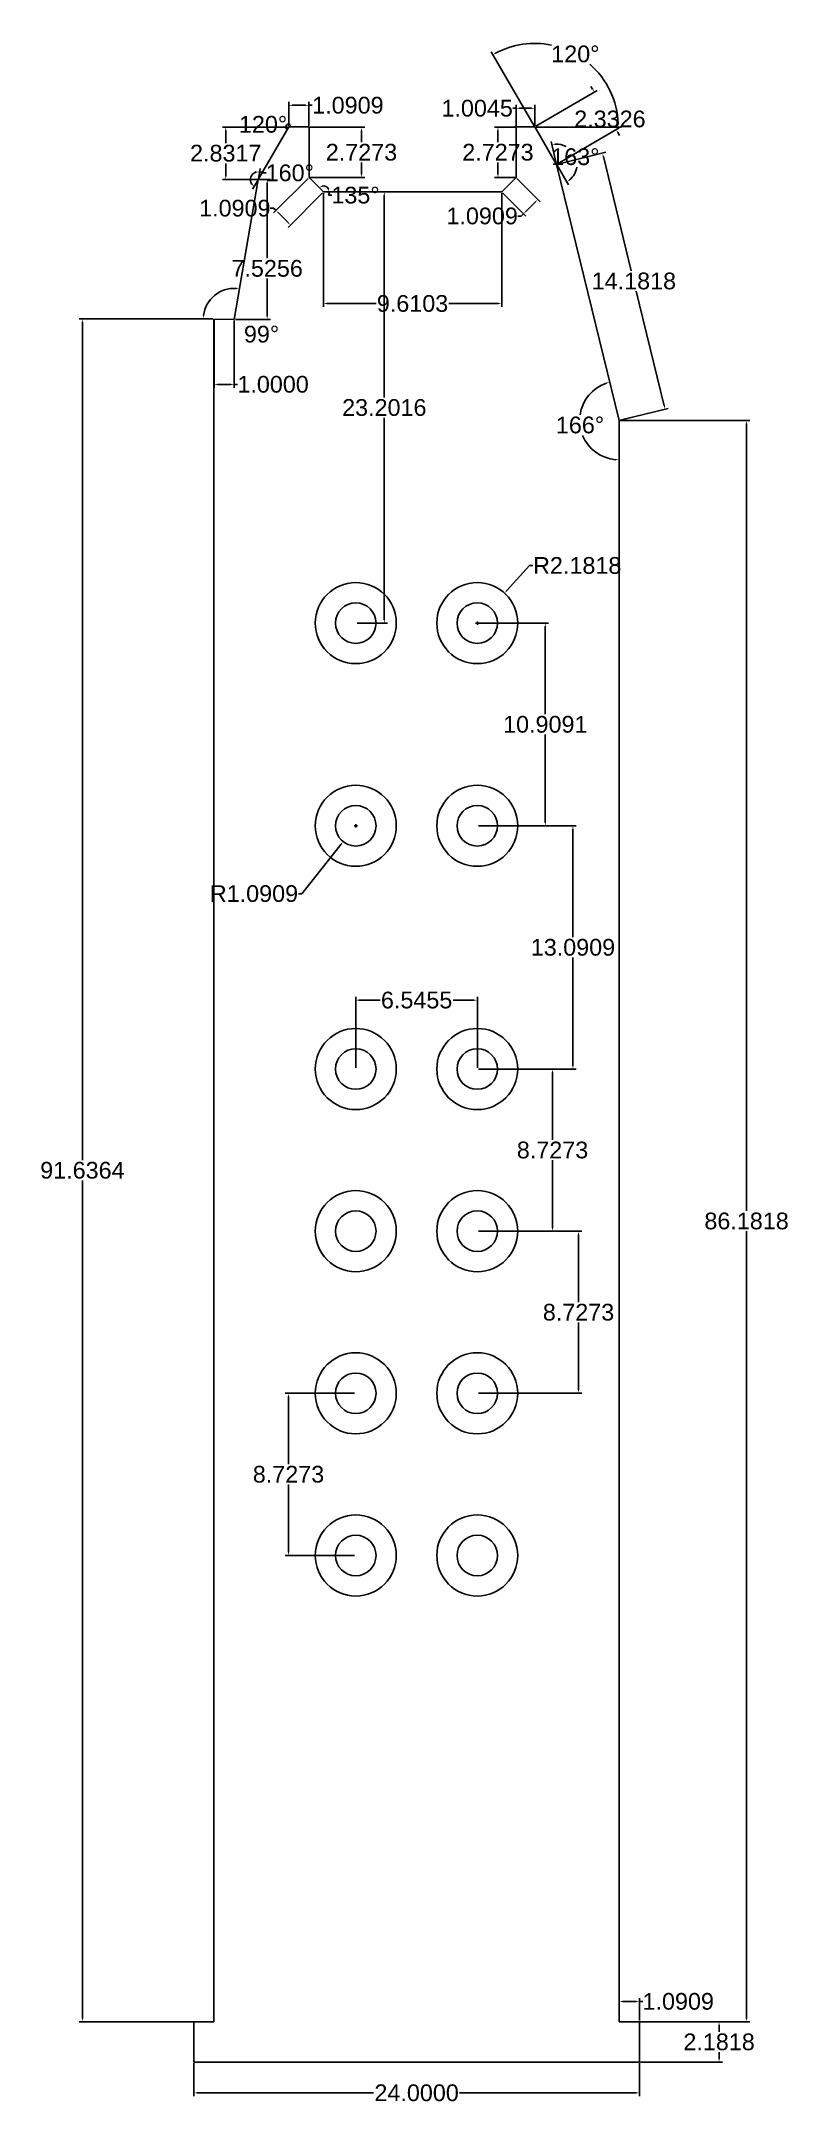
# Model space of a CAD drawing. Header units: inches. Extents: x 36 to 77, y 16 to 127.
import ezdxf

# ---------------------------------------------------------------- set-up
doc = ezdxf.new("R2010")
doc.units = ezdxf.units.IN
doc.header["$MEASUREMENT"] = 0
doc.layers.add('Magazine Tube', color=211, linetype='Continuous')
doc.layers.add('Measurements', color=9, linetype='Continuous')
doc.styles.get("Standard").update_dxf_attribs({"font": 'arial.ttf'})
doc.dimstyles.get("Standard").update_dxf_attribs({"dimtxt": 0.9, "dimasz": 0.18, "dimexe": 0.18, "dimexo": 0.0625, "dimgap": 0.09, "dimtad": 0, "dimtih": 1, "dimtoh": 1, "dimdec": 4, "dimzin": 0, "dimdsep": 46, "dimtxsty": 'Standard', "dimcen": 0.09, "dimadec": 0, "dimazin": 0, "dimtfac": 1, "dimtdec": 4, "dimtofl": 0, "dimtmove": 0, "dimatfit": 3, "dimfxl": 1, "dimtolj": 1, "dimtzin": 0, "dimarcsym": 0})

# ---------------------------------------------------------------- blocks, each defined once
blk = doc.blocks.new('*D1')
at = {"layer": 'Defpoints', "color": 0, "transparency": 16777216}
for p in [(48.12, 119.86), (46.83, 112.34), (48.6, 112.34)]:
    blk.add_point(p, dxfattribs=at)
at = {"layer": 'Measurements', "color": 0, "lineweight": -2, "transparency": 16777216}
for p, q in [((48.19, 119.86), (48.78, 119.86)), ((48.6, 119.68), (48.6, 115.63)), ((48.6, 112.52), (48.6, 114.53)), ((46.89, 112.34), (48.78, 112.34))]:
    blk.add_line(p, q, dxfattribs=at)
at = {"layer": 'Measurements', "color": 0, "transparency": 16777216}
for points in [[(48.57, 119.68), (48.63, 119.68), (48.6, 119.86)], [(48.57, 112.52), (48.63, 112.52), (48.6, 112.34)]]:
    blk.add_solid(points, dxfattribs=at)
at = {"layer": 'Measurements', "color": 0, "transparency": 16777216, "insert": (48.6, 115.08), "char_height": 0.9, "attachment_point": 5}
blk.add_mtext('\\A1;7.5256', dxfattribs=at)
blk = doc.blocks.new('*D2')
at = {"layer": 'Defpoints', "color": 0, "transparency": 16777216}
for p in [(45.74, 112.36), (46.83, 112.34), (46.83, 108.84)]:
    blk.add_point(p, dxfattribs=at)
at = {"layer": 'Measurements', "color": 0, "lineweight": -2, "transparency": 16777216}
for p, q in [((45.74, 112.3), (45.74, 108.66)), ((46.83, 112.27), (46.83, 108.66)), ((45.92, 108.84), (46.65, 108.84)), ((46.83, 108.84), (47.01, 108.84))]:
    blk.add_line(p, q, dxfattribs=at)
at = {"layer": 'Measurements', "color": 0, "transparency": 16777216}
for points in [[(45.92, 108.87), (45.92, 108.81), (45.74, 108.84)], [(46.65, 108.87), (46.65, 108.81), (46.83, 108.84)]]:
    blk.add_solid(points, dxfattribs=at)
at = {"layer": 'Measurements', "color": 0, "transparency": 16777216, "insert": (48.92, 108.84), "char_height": 0.9, "attachment_point": 5}
blk.add_mtext('\\A1;1.0000', dxfattribs=at)
blk = doc.blocks.new('*D3')
at = {"layer": 'Defpoints', "color": 0, "transparency": 16777216}
for p in [(45.74, 112.36), (38.65, 20.72), (45.74, 20.72)]:
    blk.add_point(p, dxfattribs=at)
at = {"layer": 'Measurements', "color": 0, "lineweight": -2, "transparency": 16777216}
for p, q in [((45.67, 112.36), (38.47, 112.36)), ((38.65, 112.18), (38.65, 67.09)), ((38.65, 20.9), (38.65, 65.99)), ((45.67, 20.72), (38.47, 20.72))]:
    blk.add_line(p, q, dxfattribs=at)
at = {"layer": 'Measurements', "color": 0, "transparency": 16777216}
for points in [[(38.62, 112.18), (38.68, 112.18), (38.65, 112.36)], [(38.62, 20.9), (38.68, 20.9), (38.65, 20.72)]]:
    blk.add_solid(points, dxfattribs=at)
at = {"layer": 'Measurements', "color": 0, "transparency": 16777216, "insert": (38.65, 66.54), "char_height": 0.9, "attachment_point": 5}
blk.add_mtext('\\A1;91.6364', dxfattribs=at)
blk = doc.blocks.new('*D4')
at = {"layer": 'Defpoints', "color": 0, "transparency": 16777216}
for p in [(49.76, 122.69), (46.37, 119.86), (48.12, 119.86)]:
    blk.add_point(p, dxfattribs=at)
at = {"layer": 'Measurements', "color": 0, "lineweight": -2, "transparency": 16777216}
for p, q in [((49.7, 122.69), (46.19, 122.69)), ((46.37, 122.51), (46.37, 121.83)), ((46.37, 120.04), (46.37, 120.73)), ((48.06, 119.86), (46.19, 119.86))]:
    blk.add_line(p, q, dxfattribs=at)
at = {"layer": 'Measurements', "color": 0, "transparency": 16777216}
for points in [[(46.34, 122.51), (46.4, 122.51), (46.37, 122.69)], [(46.34, 120.04), (46.4, 120.04), (46.37, 119.86)]]:
    blk.add_solid(points, dxfattribs=at)
at = {"layer": 'Measurements', "color": 0, "transparency": 16777216, "insert": (46.37, 121.28), "char_height": 0.9, "attachment_point": 5}
blk.add_mtext('\\A1;2.8317', dxfattribs=at)
blk = doc.blocks.new('*D5')
at = {"layer": 'Defpoints', "color": 0, "transparency": 16777216}
for p in [(50.85, 123.86), (49.76, 122.69), (50.85, 122.69)]:
    blk.add_point(p, dxfattribs=at)
at = {"layer": 'Measurements', "color": 0, "lineweight": -2, "transparency": 16777216}
for p, q in [((49.76, 122.76), (49.76, 124.04)), ((49.94, 123.86), (50.67, 123.86)), ((50.85, 122.76), (50.85, 124.04)), ((50.85, 123.86), (51.03, 123.86))]:
    blk.add_line(p, q, dxfattribs=at)
at = {"layer": 'Measurements', "color": 0, "transparency": 16777216}
for points in [[(49.94, 123.89), (49.94, 123.83), (49.76, 123.86)], [(50.67, 123.89), (50.67, 123.83), (50.85, 123.86)]]:
    blk.add_solid(points, dxfattribs=at)
at = {"layer": 'Measurements', "color": 0, "transparency": 16777216, "insert": (52.95, 123.86), "char_height": 0.9, "attachment_point": 5}
blk.add_mtext('\\A1;1.0909', dxfattribs=at)
blk = doc.blocks.new('*D6')
at = {"layer": 'Defpoints', "color": 0, "transparency": 16777216}
for p in [(50.85, 122.69), (50.85, 119.97), (53.68, 119.97)]:
    blk.add_point(p, dxfattribs=at)
at = {"layer": 'Measurements', "color": 0, "lineweight": -2, "transparency": 16777216}
for p, q in [((50.92, 122.69), (53.86, 122.69)), ((53.68, 122.51), (53.68, 121.88)), ((50.92, 119.97), (53.86, 119.97)), ((53.68, 120.15), (53.68, 120.78))]:
    blk.add_line(p, q, dxfattribs=at)
at = {"layer": 'Measurements', "color": 0, "transparency": 16777216}
for points in [[(53.65, 122.51), (53.71, 122.51), (53.68, 122.69)], [(53.65, 120.15), (53.71, 120.15), (53.68, 119.97)]]:
    blk.add_solid(points, dxfattribs=at)
at = {"layer": 'Measurements', "color": 0, "transparency": 16777216, "insert": (53.68, 121.33), "char_height": 0.9, "attachment_point": 5}
blk.add_mtext('\\A1;2.7273', dxfattribs=at)
blk = doc.blocks.new('*D7')
at = {"layer": 'Defpoints', "color": 0, "transparency": 16777216}
for p in [(51.63, 119.2), (61.24, 119.2), (61.24, 113.19)]:
    blk.add_point(p, dxfattribs=at)
at = {"layer": 'Measurements', "color": 0, "lineweight": -2, "transparency": 16777216}
for p, q in [((51.63, 119.13), (51.63, 113.01)), ((61.24, 119.13), (61.24, 113.01)), ((51.81, 113.19), (54.47, 113.19)), ((61.06, 113.19), (58.39, 113.19))]:
    blk.add_line(p, q, dxfattribs=at)
at = {"layer": 'Measurements', "color": 0, "transparency": 16777216}
for points in [[(51.81, 113.22), (51.81, 113.16), (51.63, 113.19)], [(61.06, 113.22), (61.06, 113.16), (61.24, 113.19)]]:
    blk.add_solid(points, dxfattribs=at)
at = {"layer": 'Measurements', "color": 0, "transparency": 16777216, "insert": (56.43, 113.19), "char_height": 0.9, "attachment_point": 5}
blk.add_mtext('\\A1;9.6103', dxfattribs=at)
blk = doc.blocks.new('*D8')
at = {"layer": 'Defpoints', "color": 0, "transparency": 16777216}
for p in [(62.01, 122.69), (61.03, 119.97), (62.01, 119.97)]:
    blk.add_point(p, dxfattribs=at)
at = {"layer": 'Measurements', "color": 0, "lineweight": -2, "transparency": 16777216}
for p, q in [((61.95, 122.69), (60.85, 122.69)), ((61.03, 122.51), (61.03, 121.88)), ((61.95, 119.97), (60.85, 119.97)), ((61.03, 120.15), (61.03, 120.78))]:
    blk.add_line(p, q, dxfattribs=at)
at = {"layer": 'Measurements', "color": 0, "transparency": 16777216}
for points in [[(61, 122.51), (61.06, 122.51), (61.03, 122.69)], [(61, 120.15), (61.06, 120.15), (61.03, 119.97)]]:
    blk.add_solid(points, dxfattribs=at)
at = {"layer": 'Measurements', "color": 0, "transparency": 16777216, "insert": (61.03, 121.33), "char_height": 0.9, "attachment_point": 5}
blk.add_mtext('\\A1;2.7273', dxfattribs=at)
blk = doc.blocks.new('*D9')
at = {"layer": 'Defpoints', "color": 0, "transparency": 16777216}
for p in [(62.01, 123.7), (62.01, 122.69), (63.01, 122.69)]:
    blk.add_point(p, dxfattribs=at)
at = {"layer": 'Measurements', "color": 0, "lineweight": -2, "transparency": 16777216}
for p, q in [((62.01, 123.7), (61.83, 123.7)), ((62.01, 122.76), (62.01, 123.88)), ((62.83, 123.7), (62.19, 123.7)), ((63.01, 122.76), (63.01, 123.88))]:
    blk.add_line(p, q, dxfattribs=at)
at = {"layer": 'Measurements', "color": 0, "transparency": 16777216}
for points in [[(62.19, 123.73), (62.19, 123.67), (62.01, 123.7)], [(62.83, 123.73), (62.83, 123.67), (63.01, 123.7)]]:
    blk.add_solid(points, dxfattribs=at)
at = {"layer": 'Measurements', "color": 0, "transparency": 16777216, "insert": (59.91, 123.7), "char_height": 0.9, "attachment_point": 5}
blk.add_mtext('\\A1;1.0045', dxfattribs=at)
blk = doc.blocks.new('*D10')
at = {"layer": 'Defpoints', "color": 0, "transparency": 16777216}
for p in [(63.01, 122.69), (67.4, 122.55), (64.19, 120.68)]:
    blk.add_point(p, dxfattribs=at)
at = {"layer": 'Measurements', "color": 0, "lineweight": -2, "transparency": 16777216}
for p, q in [((63.07, 122.73), (66.38, 124.66)), ((66.13, 124.72), (66.04, 124.88)), ((64.24, 120.71), (67.55, 122.64)), ((67.49, 122.4), (67.58, 122.24))]:
    blk.add_line(p, q, dxfattribs=at)
at = {"layer": 'Measurements', "color": 0, "transparency": 16777216}
for points in [[(66.16, 124.74), (66.11, 124.71), (66.22, 124.57)], [(67.51, 122.41), (67.46, 122.38), (67.4, 122.55)]]:
    blk.add_solid(points, dxfattribs=at)
at = {"layer": 'Measurements', "color": 0, "transparency": 16777216, "insert": (67.06, 123.12), "char_height": 0.9, "attachment_point": 5}
blk.add_mtext('\\A1;2.3326', dxfattribs=at)
blk = doc.blocks.new('*D11')
at = {"layer": 'Defpoints', "color": 0, "transparency": 16777216}
for p in [(62.01, 119.97), (61.24, 119.2), (62.41, 118.02)]:
    blk.add_point(p, dxfattribs=at)
at = {"layer": 'Measurements', "color": 0, "lineweight": -2, "transparency": 16777216}
for p, q in [((62.05, 119.92), (63.31, 118.67)), ((61.28, 119.15), (62.54, 117.9)), ((62.28, 117.9), (62.1, 117.9)), ((62.41, 118.02), (62.28, 117.9)), ((63.05, 118.67), (62.54, 118.15))]:
    blk.add_line(p, q, dxfattribs=at)
at = {"layer": 'Measurements', "color": 0, "transparency": 16777216}
for points in [[(63.03, 118.69), (63.07, 118.65), (63.18, 118.79)], [(62.51, 118.17), (62.56, 118.13), (62.41, 118.02)]]:
    blk.add_solid(points, dxfattribs=at)
at = {"layer": 'Measurements', "color": 0, "transparency": 16777216, "insert": (60.18, 117.9), "char_height": 0.9, "attachment_point": 5}
blk.add_mtext('\\A1;1.0909', dxfattribs=at)
blk = doc.blocks.new('*D12')
at = {"layer": 'Defpoints', "color": 0, "transparency": 16777216}
for p in [(50.85, 119.97), (51.63, 119.2), (49.08, 118.19)]:
    blk.add_point(p, dxfattribs=at)
at = {"layer": 'Measurements', "color": 0, "lineweight": -2, "transparency": 16777216}
for p, q in [((50.81, 119.92), (48.95, 118.07)), ((51.58, 119.15), (49.73, 117.29)), ((48.95, 118.32), (48.77, 118.32)), ((49.08, 118.19), (48.95, 118.32)), ((49.73, 117.55), (49.21, 118.07))]:
    blk.add_line(p, q, dxfattribs=at)
at = {"layer": 'Measurements', "color": 0, "transparency": 16777216}
for points in [[(49.23, 118.09), (49.19, 118.04), (49.08, 118.19)], [(49.75, 117.57), (49.7, 117.53), (49.85, 117.42)]]:
    blk.add_solid(points, dxfattribs=at)
at = {"layer": 'Measurements', "color": 0, "transparency": 16777216, "insert": (46.86, 118.32), "char_height": 0.9, "attachment_point": 5}
blk.add_mtext('\\A1;1.0909', dxfattribs=at)
blk = doc.blocks.new('*D13')
at = {"layer": 'Defpoints', "color": 0, "transparency": 16777216}
for p in [(64.19, 120.68), (67.55, 106.9), (70.03, 107.51)]:
    blk.add_point(p, dxfattribs=at)
at = {"layer": 'Measurements', "color": 0, "lineweight": -2, "transparency": 16777216}
for p, q in [((64.25, 120.69), (66.84, 121.33)), ((66.71, 121.11), (68.21, 114.95)), ((69.99, 107.68), (68.48, 113.85)), ((67.62, 106.92), (70.2, 107.55))]:
    blk.add_line(p, q, dxfattribs=at)
at = {"layer": 'Measurements', "color": 0, "transparency": 16777216}
for points in [[(66.73, 121.12), (66.68, 121.1), (66.66, 121.28)], [(70.02, 107.69), (69.96, 107.68), (70.03, 107.51)]]:
    blk.add_solid(points, dxfattribs=at)
at = {"layer": 'Measurements', "color": 0, "transparency": 16777216, "insert": (68.35, 114.4), "char_height": 0.9, "attachment_point": 5}
blk.add_mtext('\\A1;14.1818', dxfattribs=at)
blk = doc.blocks.new('*D14')
at = {"layer": 'Defpoints', "color": 0, "transparency": 16777216}
for p in [(67.55, 106.9), (74.42, 106.9), (67.55, 20.72)]:
    blk.add_point(p, dxfattribs=at)
at = {"layer": 'Measurements', "color": 0, "lineweight": -2, "transparency": 16777216}
for p, q in [((67.62, 106.9), (74.6, 106.9)), ((74.42, 106.72), (74.42, 64.36)), ((74.42, 20.9), (74.42, 63.26)), ((67.62, 20.72), (74.6, 20.72))]:
    blk.add_line(p, q, dxfattribs=at)
at = {"layer": 'Measurements', "color": 0, "transparency": 16777216}
for points in [[(74.39, 106.72), (74.45, 106.72), (74.42, 106.9)], [(74.39, 20.9), (74.45, 20.9), (74.42, 20.72)]]:
    blk.add_solid(points, dxfattribs=at)
at = {"layer": 'Measurements', "color": 0, "transparency": 16777216, "insert": (74.42, 63.81), "char_height": 0.9, "attachment_point": 5}
blk.add_mtext('\\A1;86.1818', dxfattribs=at)
blk = doc.blocks.new('*D15')
at = {"layer": 'Defpoints', "color": 0, "transparency": 16777216}
for p in [(68.65, 21.81), (67.55, 20.72), (68.65, 20.72)]:
    blk.add_point(p, dxfattribs=at)
at = {"layer": 'Measurements', "color": 0, "lineweight": -2, "transparency": 16777216}
for p, q in [((67.55, 20.78), (67.55, 21.99)), ((67.73, 21.81), (68.47, 21.81)), ((68.65, 20.78), (68.65, 21.99)), ((68.65, 21.81), (68.83, 21.81))]:
    blk.add_line(p, q, dxfattribs=at)
at = {"layer": 'Measurements', "color": 0, "transparency": 16777216}
for points in [[(67.73, 21.84), (67.73, 21.78), (67.55, 21.81)], [(68.47, 21.84), (68.47, 21.78), (68.65, 21.81)]]:
    blk.add_solid(points, dxfattribs=at)
at = {"layer": 'Measurements', "color": 0, "transparency": 16777216, "insert": (70.74, 21.81), "char_height": 0.9, "attachment_point": 5}
blk.add_mtext('\\A1;1.0909', dxfattribs=at)
blk = doc.blocks.new('*D16')
at = {"layer": 'Defpoints', "color": 0, "transparency": 16777216}
for p in [(68.65, 20.72), (68.65, 18.54), (72.94, 18.54)]:
    blk.add_point(p, dxfattribs=at)
at = {"layer": 'Measurements', "color": 0, "lineweight": -2, "transparency": 16777216}
for p, q in [((68.71, 20.72), (73.12, 20.72)), ((72.94, 20.54), (72.94, 20.18)), ((72.94, 18.72), (72.94, 19.08)), ((68.71, 18.54), (73.12, 18.54))]:
    blk.add_line(p, q, dxfattribs=at)
at = {"layer": 'Measurements', "color": 0, "transparency": 16777216}
for points in [[(72.91, 20.54), (72.97, 20.54), (72.94, 20.72)], [(72.91, 18.72), (72.97, 18.72), (72.94, 18.54)]]:
    blk.add_solid(points, dxfattribs=at)
at = {"layer": 'Measurements', "color": 0, "transparency": 16777216, "insert": (72.94, 19.63), "char_height": 0.9, "attachment_point": 5}
blk.add_mtext('\\A1;2.1818', dxfattribs=at)
blk = doc.blocks.new('*D17')
at = {"layer": 'Defpoints', "color": 0, "transparency": 16777216}
for p in [(44.65, 18.54), (68.65, 18.54), (68.65, 16.89)]:
    blk.add_point(p, dxfattribs=at)
at = {"layer": 'Measurements', "color": 0, "lineweight": -2, "transparency": 16777216}
for p, q in [((44.65, 18.48), (44.65, 16.71)), ((68.65, 18.48), (68.65, 16.71)), ((44.83, 16.89), (54.33, 16.89)), ((68.47, 16.89), (58.96, 16.89))]:
    blk.add_line(p, q, dxfattribs=at)
at = {"layer": 'Measurements', "color": 0, "transparency": 16777216}
for points in [[(44.83, 16.92), (44.83, 16.86), (44.65, 16.89)], [(68.47, 16.92), (68.47, 16.86), (68.65, 16.89)]]:
    blk.add_solid(points, dxfattribs=at)
at = {"layer": 'Measurements', "color": 0, "transparency": 16777216, "insert": (56.65, 16.89), "char_height": 0.9, "attachment_point": 5}
blk.add_mtext('\\A1;24.0000', dxfattribs=at)
blk = doc.blocks.new('*D18')
at = {"layer": 'Defpoints', "color": 0, "transparency": 16777216}
for p in [(61.39, 97.61), (59.92, 95.99)]:
    blk.add_point(p, dxfattribs=at)
at = {"layer": 'Measurements', "color": 0, "lineweight": -2, "transparency": 16777216}
for p, q in [((62.73, 99.09), (61.51, 97.74)), ((62.91, 99.09), (62.73, 99.09)), ((59.83, 95.99), (60.01, 95.99)), ((59.92, 95.9), (59.92, 96.08))]:
    blk.add_line(p, q, dxfattribs=at)
at = {"layer": 'Measurements', "color": 0, "transparency": 16777216}
blk.add_solid([(61.48, 97.76), (61.53, 97.72), (61.39, 97.61)], dxfattribs=at)
at = {"layer": 'Measurements', "color": 0, "transparency": 16777216, "insert": (65.3, 99.09), "char_height": 0.9, "attachment_point": 5}
blk.add_mtext('\\A1;R2.1818', dxfattribs=at)
blk = doc.blocks.new('*D19')
at = {"layer": 'Defpoints', "color": 0, "transparency": 16777216}
for p in [(53.37, 85.08), (52.69, 84.23)]:
    blk.add_point(p, dxfattribs=at)
at = {"layer": 'Measurements', "color": 0, "lineweight": -2, "transparency": 16777216}
for p, q in [((53.28, 85.08), (53.46, 85.08)), ((53.37, 84.99), (53.37, 85.17)), ((50.46, 81.43), (52.58, 84.09)), ((50.28, 81.43), (50.46, 81.43))]:
    blk.add_line(p, q, dxfattribs=at)
at = {"layer": 'Measurements', "color": 0, "transparency": 16777216}
blk.add_solid([(52.56, 84.11), (52.6, 84.07), (52.69, 84.23)], dxfattribs=at)
at = {"layer": 'Measurements', "color": 0, "transparency": 16777216, "insert": (47.89, 81.43), "char_height": 0.9, "attachment_point": 5}
blk.add_mtext('\\A1;R1.0909', dxfattribs=at)
blk = doc.blocks.new('*D20')
at = {"layer": 'Defpoints', "color": 0, "transparency": 16777216}
for p in [(53.37, 119.2), (54.91, 119.2), (53.37, 95.99)]:
    blk.add_point(p, dxfattribs=at)
at = {"layer": 'Measurements', "color": 0, "lineweight": -2, "transparency": 16777216}
for p, q in [((53.44, 119.2), (55.09, 119.2)), ((54.91, 119.02), (54.91, 108.14)), ((54.91, 96.17), (54.91, 107.04)), ((53.44, 95.99), (55.09, 95.99))]:
    blk.add_line(p, q, dxfattribs=at)
at = {"layer": 'Measurements', "color": 0, "transparency": 16777216}
for points in [[(54.88, 119.02), (54.94, 119.02), (54.91, 119.2)], [(54.88, 96.17), (54.94, 96.17), (54.91, 95.99)]]:
    blk.add_solid(points, dxfattribs=at)
at = {"layer": 'Measurements', "color": 0, "transparency": 16777216, "insert": (54.91, 107.59), "char_height": 0.9, "attachment_point": 5}
blk.add_mtext('\\A1;23.2016', dxfattribs=at)
blk = doc.blocks.new('*D21')
at = {"layer": 'Defpoints', "color": 0, "transparency": 16777216}
for p in [(59.92, 75.7), (53.37, 71.99), (59.92, 71.99)]:
    blk.add_point(p, dxfattribs=at)
at = {"layer": 'Measurements', "color": 0, "lineweight": -2, "transparency": 16777216}
for p, q in [((53.37, 72.06), (53.37, 75.88)), ((53.55, 75.7), (54.68, 75.7)), ((59.74, 75.7), (58.61, 75.7)), ((59.92, 72.06), (59.92, 75.88))]:
    blk.add_line(p, q, dxfattribs=at)
at = {"layer": 'Measurements', "color": 0, "transparency": 16777216}
for points in [[(53.55, 75.73), (53.55, 75.67), (53.37, 75.7)], [(59.74, 75.73), (59.74, 75.67), (59.92, 75.7)]]:
    blk.add_solid(points, dxfattribs=at)
at = {"layer": 'Measurements', "color": 0, "transparency": 16777216, "insert": (56.65, 75.7), "char_height": 0.9, "attachment_point": 5}
blk.add_mtext('\\A1;6.5455', dxfattribs=at)
blk = doc.blocks.new('*D22')
at = {"layer": 'Defpoints', "color": 0, "transparency": 16777216}
for p in [(59.92, 95.99), (59.92, 85.08), (63.58, 85.08)]:
    blk.add_point(p, dxfattribs=at)
at = {"layer": 'Measurements', "color": 0, "lineweight": -2, "transparency": 16777216}
for p, q in [((59.98, 95.99), (63.76, 95.99)), ((63.58, 95.81), (63.58, 91.09)), ((63.58, 85.26), (63.58, 89.99)), ((59.98, 85.08), (63.76, 85.08))]:
    blk.add_line(p, q, dxfattribs=at)
at = {"layer": 'Measurements', "color": 0, "transparency": 16777216}
for points in [[(63.55, 95.81), (63.61, 95.81), (63.58, 95.99)], [(63.55, 85.26), (63.61, 85.26), (63.58, 85.08)]]:
    blk.add_solid(points, dxfattribs=at)
at = {"layer": 'Measurements', "color": 0, "transparency": 16777216, "insert": (63.58, 90.54), "char_height": 0.9, "attachment_point": 5}
blk.add_mtext('\\A1;10.9091', dxfattribs=at)
blk = doc.blocks.new('*D23')
at = {"layer": 'Defpoints', "color": 0, "transparency": 16777216}
for p in [(59.92, 85.08), (59.92, 71.99), (65.07, 71.99)]:
    blk.add_point(p, dxfattribs=at)
at = {"layer": 'Measurements', "color": 0, "lineweight": -2, "transparency": 16777216}
for p, q in [((59.98, 85.08), (65.25, 85.08)), ((65.07, 84.9), (65.07, 79.09)), ((65.07, 72.17), (65.07, 77.99)), ((59.98, 71.99), (65.25, 71.99))]:
    blk.add_line(p, q, dxfattribs=at)
at = {"layer": 'Measurements', "color": 0, "transparency": 16777216}
for points in [[(65.04, 84.9), (65.1, 84.9), (65.07, 85.08)], [(65.04, 72.17), (65.1, 72.17), (65.07, 71.99)]]:
    blk.add_solid(points, dxfattribs=at)
at = {"layer": 'Measurements', "color": 0, "transparency": 16777216, "insert": (65.07, 78.54), "char_height": 0.9, "attachment_point": 5}
blk.add_mtext('\\A1;13.0909', dxfattribs=at)
blk = doc.blocks.new('*D24')
at = {"layer": 'Defpoints', "color": 0, "transparency": 16777216}
for p in [(59.92, 71.99), (59.92, 63.27), (63.97, 63.27)]:
    blk.add_point(p, dxfattribs=at)
at = {"layer": 'Measurements', "color": 0, "lineweight": -2, "transparency": 16777216}
for p, q in [((59.98, 71.99), (64.15, 71.99)), ((63.97, 71.81), (63.97, 68.18)), ((63.97, 63.45), (63.97, 67.08)), ((59.98, 63.27), (64.15, 63.27))]:
    blk.add_line(p, q, dxfattribs=at)
at = {"layer": 'Measurements', "color": 0, "transparency": 16777216}
for points in [[(63.94, 71.81), (64, 71.81), (63.97, 71.99)], [(63.94, 63.45), (64, 63.45), (63.97, 63.27)]]:
    blk.add_solid(points, dxfattribs=at)
at = {"layer": 'Measurements', "color": 0, "transparency": 16777216, "insert": (63.97, 67.63), "char_height": 0.9, "attachment_point": 5}
blk.add_mtext('\\A1;8.7273', dxfattribs=at)
blk = doc.blocks.new('*D25')
at = {"layer": 'Defpoints', "color": 0, "transparency": 16777216}
for p in [(59.92, 63.27), (59.92, 54.54), (65.37, 54.54)]:
    blk.add_point(p, dxfattribs=at)
at = {"layer": 'Measurements', "color": 0, "lineweight": -2, "transparency": 16777216}
for p, q in [((59.98, 63.27), (65.55, 63.27)), ((65.37, 63.09), (65.37, 59.45)), ((65.37, 54.72), (65.37, 58.35)), ((59.98, 54.54), (65.55, 54.54))]:
    blk.add_line(p, q, dxfattribs=at)
at = {"layer": 'Measurements', "color": 0, "transparency": 16777216}
for points in [[(65.34, 63.09), (65.4, 63.09), (65.37, 63.27)], [(65.34, 54.72), (65.4, 54.72), (65.37, 54.54)]]:
    blk.add_solid(points, dxfattribs=at)
at = {"layer": 'Measurements', "color": 0, "transparency": 16777216, "insert": (65.37, 58.9), "char_height": 0.9, "attachment_point": 5}
blk.add_mtext('\\A1;8.7273', dxfattribs=at)
blk = doc.blocks.new('*D26')
at = {"layer": 'Defpoints', "color": 0, "transparency": 16777216}
for p in [(53.37, 54.54), (49.75, 45.81), (53.37, 45.81)]:
    blk.add_point(p, dxfattribs=at)
at = {"layer": 'Measurements', "color": 0, "lineweight": -2, "transparency": 16777216}
for p, q in [((53.31, 54.54), (49.57, 54.54)), ((49.75, 54.36), (49.75, 50.73)), ((49.75, 45.99), (49.75, 49.63)), ((53.31, 45.81), (49.57, 45.81))]:
    blk.add_line(p, q, dxfattribs=at)
at = {"layer": 'Measurements', "color": 0, "transparency": 16777216}
for points in [[(49.72, 54.36), (49.78, 54.36), (49.75, 54.54)], [(49.72, 45.99), (49.78, 45.99), (49.75, 45.81)]]:
    blk.add_solid(points, dxfattribs=at)
at = {"layer": 'Measurements', "color": 0, "transparency": 16777216, "insert": (49.75, 50.18), "char_height": 0.9, "attachment_point": 5}
blk.add_mtext('\\A1;8.7273', dxfattribs=at)
blk = doc.blocks.new('*D27')
at = {"layer": 'Defpoints', "color": 0, "transparency": 16777216}
for p in [(64.19, 120.68), (65.57, 107.66), (67.55, 106.9), (67.55, 106.9), (67.55, 20.72)]:
    blk.add_point(p, dxfattribs=at)
at = {"layer": 'Measurements', "color": 0, "lineweight": -2, "transparency": 16777216}
for start, end in [(108.5947, 171.9898), (202.2394, 265.1393)]:
    blk.add_arc((67.55, 106.9), 2.12, start, end, dxfattribs=at)
at = {"layer": 'Measurements', "color": 0, "transparency": 16777216}
for points in [[(66.87, 108.94), (66.89, 108.89), (67.05, 108.96)], [(67.38, 104.82), (67.37, 104.76), (67.55, 104.78)]]:
    blk.add_solid(points, dxfattribs=at)
at = {"layer": 'Measurements', "color": 0, "transparency": 16777216, "insert": (65.45, 106.65), "char_height": 0.9, "attachment_point": 5}
blk.add_mtext('\\A1;166°', dxfattribs=at)
blk = doc.blocks.new('*D28')
at = {"layer": 'Defpoints', "color": 0, "transparency": 16777216}
for p in [(48.12, 119.86), (45.44, 113.27), (45.74, 112.36), (46.83, 112.34), (46.83, 112.34)]:
    blk.add_point(p, dxfattribs=at)
at = {"layer": 'Measurements', "color": 0, "lineweight": -2, "transparency": 16777216}
blk.add_line((45.67, 112.36), (44.97, 112.37), dxfattribs=at)
blk.add_arc((46.83, 112.34), 1.67, 86.3937, 172.7462, dxfattribs=at)
at = {"layer": 'Measurements', "color": 0, "transparency": 16777216}
for points in [[(46.94, 114.04), (46.93, 113.98), (47.11, 113.99)], [(45.2, 112.55), (45.14, 112.55), (45.15, 112.37)]]:
    blk.add_solid(points, dxfattribs=at)
at = {"layer": 'Measurements', "color": 0, "transparency": 16777216, "insert": (48.3, 111.54), "char_height": 0.9, "attachment_point": 5}
blk.add_mtext('\\A1;99°', dxfattribs=at)
blk = doc.blocks.new('*D29')
at = {"layer": 'Defpoints', "color": 0, "transparency": 16777216}
for p in [(49.76, 122.69), (49.76, 122.69), (49.88, 122.6), (50.85, 122.69), (48.12, 119.86)]:
    blk.add_point(p, dxfattribs=at)
at = {"layer": 'Measurements', "color": 0, "lineweight": -2, "transparency": 16777216}
blk.add_line((49.84, 122.83), (49.66, 122.83), dxfattribs=at)
for start, end in [(59.9112, 239.9112), (96.311, 168.1111), (71.8001, 143.6002)]:
    blk.add_arc((49.76, 122.69), 0.153, start, end, dxfattribs=at)
at = {"layer": 'Measurements', "color": 0, "transparency": 16777216}
for points in [[(49.64, 122.74), (49.59, 122.71), (49.69, 122.56)], [(49.84, 122.86), (49.79, 122.82), (49.92, 122.69)]]:
    blk.add_solid(points, dxfattribs=at)
at = {"layer": 'Measurements', "color": 0, "transparency": 16777216, "insert": (48.38, 122.83), "char_height": 0.9, "attachment_point": 5}
blk.add_mtext('\\A1;120°', dxfattribs=at)
blk = doc.blocks.new('*D30')
at = {"layer": 'Defpoints', "color": 0, "transparency": 16777216}
for p in [(49.76, 122.69), (47.7, 119.81), (48.12, 119.86), (48.12, 119.86), (46.83, 112.34)]:
    blk.add_point(p, dxfattribs=at)
at = {"layer": 'Measurements', "color": 0, "lineweight": -2, "transparency": 16777216}
for p, q in [((48.13, 119.92), (48.23, 120.46)), ((48.36, 120.22), (48.54, 120.22)), ((48.09, 119.81), (47.82, 119.34))]:
    blk.add_line(p, q, dxfattribs=at)
for start, end in [(104.6128, 215.5284), (55.8472, 80.23)]:
    blk.add_arc((48.12, 119.86), 0.426, start, end, dxfattribs=at)
at = {"layer": 'Measurements', "color": 0, "transparency": 16777216}
for points in [[(48.01, 120.3), (48.02, 120.24), (48.2, 120.28)], [(47.8, 119.64), (47.76, 119.59), (47.91, 119.49)]]:
    blk.add_solid(points, dxfattribs=at)
at = {"layer": 'Measurements', "color": 0, "transparency": 16777216, "insert": (49.82, 120.22), "char_height": 0.9, "attachment_point": 5}
blk.add_mtext('\\A1;160°', dxfattribs=at)
blk = doc.blocks.new('*D31')
at = {"layer": 'Defpoints', "color": 0, "transparency": 16777216}
for p in [(50.85, 119.97), (51.63, 119.52), (51.63, 119.2), (51.63, 119.2), (61.24, 119.2)]:
    blk.add_point(p, dxfattribs=at)
at = {"layer": 'Measurements', "color": 0, "lineweight": -2, "transparency": 16777216}
blk.add_line((51.9, 119.02), (52.08, 119.02), dxfattribs=at)
for start, end in [(32.6729, 102.3271), (327.3271, 360)]:
    blk.add_arc((51.63, 119.2), 0.32, start, end, dxfattribs=at)
at = {"layer": 'Measurements', "color": 0, "transparency": 16777216}
for points in [[(51.57, 119.48), (51.54, 119.53), (51.4, 119.42)], [(51.92, 119.38), (51.87, 119.36), (51.95, 119.2)]]:
    blk.add_solid(points, dxfattribs=at)
at = {"layer": 'Measurements', "color": 0, "transparency": 16777216, "insert": (53.36, 119.02), "char_height": 0.9, "attachment_point": 5}
blk.add_mtext('\\A1;135°', dxfattribs=at)
blk = doc.blocks.new('*D32')
at = {"layer": 'Defpoints', "color": 0, "transparency": 16777216}
for p in [(63.01, 122.69), (64.19, 120.68), (64.19, 120.68), (65.27, 120.58), (67.55, 106.9)]:
    blk.add_point(p, dxfattribs=at)
at = {"layer": 'Measurements', "color": 0, "lineweight": -2, "transparency": 16777216}
for p, q in [((64.17, 120.74), (63.89, 121.91)), ((64.22, 120.63), (64.83, 119.58))]:
    blk.add_line(p, q, dxfattribs=at)
for start, end in [(61.4989, 94.2646), (309.7282, 352.5471)]:
    blk.add_arc((64.19, 120.68), 1.09, start, end, dxfattribs=at)
at = {"layer": 'Measurements', "color": 0, "transparency": 16777216}
for points in [[(64.11, 121.74), (64.1, 121.8), (63.93, 121.74)], [(64.9, 119.82), (64.87, 119.87), (64.74, 119.74)]]:
    blk.add_solid(points, dxfattribs=at)
at = {"layer": 'Measurements', "color": 0, "transparency": 16777216, "insert": (65.2, 121.09), "char_height": 0.9, "attachment_point": 5}
blk.add_mtext('\\A1;163°', dxfattribs=at)
blk = doc.blocks.new('*D33')
at = {"layer": 'Defpoints', "color": 0, "transparency": 16777216}
for p in [(66.45, 125.59), (61.92, 122.69), (63.01, 122.69), (63.01, 122.69), (64.19, 120.68)]:
    blk.add_point(p, dxfattribs=at)
at = {"layer": 'Measurements', "color": 0, "lineweight": -2, "transparency": 16777216}
for p, q in [((62.98, 122.75), (60.66, 126.73)), ((63.07, 122.69), (67.69, 122.69))]:
    blk.add_line(p, q, dxfattribs=at)
for start, end in [(78.417, 117.9645), (2.2944, 48.7615)]:
    blk.add_arc((63.01, 122.69), 4.5, start, end, dxfattribs=at)
at = {"layer": 'Measurements', "color": 0, "transparency": 16777216}
for points in [[(60.92, 126.64), (60.89, 126.69), (60.75, 126.58)], [(67.53, 122.87), (67.47, 122.87), (67.51, 122.69)]]:
    blk.add_solid(points, dxfattribs=at)
at = {"layer": 'Measurements', "color": 0, "transparency": 16777216, "insert": (65.2, 126.62), "char_height": 0.9, "attachment_point": 5}
blk.add_mtext('\\A1;120°', dxfattribs=at)

msp = doc.modelspace()

# ---------------------------------------------------------------- linework, layer by layer
at = {"layer": 'Magazine Tube', "lineweight": -3}
for p, q in [((48.1231, 119.86237), (49.76385, 122.69409)), ((49.76385, 122.69409), (50.85476, 122.69409)), ((50.85476, 122.69409), (50.85476, 119.96682)), ((61.92145, 122.69409), (63.01236, 122.69409)), ((62.00783, 122.69409), (62.00783, 119.96682)), ((64.18777, 120.67931), (63.01236, 122.69409)), ((50.85476, 119.96682), (51.62615, 119.19543)), ((62.00783, 119.96682), (61.23644, 119.19543)), ((67.55473, 106.90297), (64.18777, 120.67931)), ((46.82726, 112.33676), (48.1231, 119.86237)), ((51.62615, 119.19543), (61.23644, 119.19543)), ((45.73654, 112.35751), (46.82726, 112.33676)), ((45.73654, 112.35751), (45.73654, 20.72115)), ((67.55473, 20.72115), (67.55473, 106.90297)), ((44.64564, 18.53933), (44.64564, 20.72115)), ((44.64564, 20.72115), (45.73654, 20.72115)), ((68.64564, 20.72115), (67.55473, 20.72115)), ((68.64564, 18.53933), (68.64564, 20.72115)), ((44.64564, 18.53933), (68.64564, 18.53933))]:
    msp.add_line(p, q, dxfattribs=at)
for centre, radius in [((53.37291, 95.99387), 2.18182), ((53.37291, 95.99387), 2.18182), ((59.91836, 95.99387), 2.18182), ((59.91836, 95.99387), 2.18182), ((53.37291, 95.99387), 1.09091), ((53.37291, 95.99387), 1.09091), ((59.91836, 95.99387), 1.09091), ((59.91836, 95.99387), 1.09091), ((53.37291, 85.08478), 2.18182), ((53.37291, 85.08478), 2.18182), ((59.91836, 85.08478), 2.18182), ((59.91836, 85.08478), 2.18182), ((53.37291, 85.08478), 1.09091), ((53.37291, 85.08478), 1.09091), ((59.91836, 85.08478), 1.09091), ((59.91836, 85.08478), 1.09091), ((53.37291, 71.99387), 2.18182), ((53.37291, 71.99387), 2.18182), ((59.91836, 71.99387), 2.18182), ((59.91836, 71.99387), 2.18182), ((53.37291, 71.99387), 1.09091), ((53.37291, 71.99387), 1.09091), ((59.91836, 71.99387), 1.09091), ((59.91836, 71.99387), 1.09091), ((53.37291, 63.2666), 2.18182), ((53.37291, 63.2666), 2.18182), ((59.91836, 63.2666), 2.18182), ((59.91836, 63.2666), 2.18182), ((53.37291, 63.2666), 1.09091), ((53.37291, 63.2666), 1.09091), ((59.91836, 63.2666), 1.09091), ((59.91836, 63.2666), 1.09091), ((53.37291, 54.53933), 2.18182), ((53.37291, 54.53933), 2.18182), ((59.91836, 54.53933), 2.18182), ((59.91836, 54.53933), 2.18182), ((53.37291, 54.53933), 1.09091), ((53.37291, 54.53933), 1.09091), ((59.91836, 54.53933), 1.09091), ((59.91836, 54.53933), 1.09091), ((53.37291, 45.81206), 2.18182), ((53.37291, 45.81206), 2.18182), ((59.91836, 45.81206), 2.18182), ((59.91836, 45.81206), 2.18182), ((53.37291, 45.81206), 1.09091), ((53.37291, 45.81206), 1.09091), ((59.91836, 45.81206), 1.09091), ((59.91836, 45.81206), 1.09091)]:
    msp.add_circle(centre, radius, dxfattribs=at)

# ---------------------------------------------------------------- dimensions: what is measured, and where the dimension line sits
at = {"layer": 'Measurements'}
for base, line1, line2, picture, middle in [((66.45164, 125.58883), ((64.18777, 120.67931), (63.01236, 122.69409)), ((61.92145, 122.69409), (63.01236, 122.69409)), '*D33', (65.19504, 126.62398)), ((45.43915, 113.27246), ((45.73654, 112.35751), (46.82726, 112.33676)), ((46.82726, 112.33676), (48.1231, 119.86237)), '*D28', (48.2972, 111.53573))]:
    dim = msp.add_angular_dim_2l(base=base, line1=line1, line2=line2, dimstyle='Standard', dxfattribs=at)
    dim.commit()
    dim.dimension.update_dxf_attribs({"geometry": picture, "text_midpoint": middle, "dimtype": 162})
for base, p1, p2, picture, middle in [((50.85476, 123.85974), (49.76385, 122.69409), (50.85476, 122.69409), '*D5', (52.95147, 123.85974)), ((62.00783, 123.70238), (63.01236, 122.69409), (62.00783, 122.69409), '*D9', (59.90867, 123.70238)), ((59.918363, 75.69547), (53.372909, 71.993875), (59.918363, 71.993875), '*D21', (56.645636, 75.69547)), ((68.64564, 21.81112), (67.55473, 20.72115), (68.64564, 20.72115), '*D15', (70.74234, 21.81112)), ((68.64564, 16.89492), (44.64564, 18.53933), (68.64564, 18.53933), '*D17', (56.64564, 16.89492))]:
    dim = msp.add_linear_dim(base=base, p1=p1, p2=p2, dimstyle='Standard', dxfattribs=at)
    dim.commit()
    dim.dimension.update_dxf_attribs({"geometry": picture, "text_midpoint": middle})
for base, p1, p2, angle, picture, middle, dimtype in [((67.39837, 122.55234), (63.01236, 122.69409), (64.18777, 120.67931), 300.2588286, '*D10', (67.0649, 123.12395), 161), ((53.68392, 119.96682), (50.85476, 122.69409), (50.85476, 119.96682), 90, '*D6', (53.68392, 121.33046), 160), ((49.08122, 118.19328), (51.62615, 119.19543), (50.85476, 119.96682), 135, '*D12', (46.85723, 118.32056), 161), ((48.60173, 112.33676), (48.1231, 119.86237), (46.82726, 112.33676), 90, '*D1', (48.60173, 115.07572), 160)]:
    dim = msp.add_linear_dim(base=base, p1=p1, p2=p2, angle=angle, dimstyle='Standard', dxfattribs=at)
    dim.commit()
    dim.dimension.update_dxf_attribs({"geometry": picture, "text_midpoint": middle, "dimtype": dimtype})
for base, line1, line2, picture, middle in [((49.88138, 122.59537), ((49.76385, 122.69409), (50.85476, 122.69409)), ((48.1231, 119.86237), (49.76385, 122.69409)), '*D29', (48.38073, 122.8269)), ((47.69981, 119.81276), ((48.1231, 119.86237), (49.76385, 122.69409)), ((46.82726, 112.33676), (48.1231, 119.86237)), '*D30', (49.82243, 120.21505)), ((65.27355, 120.57955), ((67.55473, 106.90297), (64.18777, 120.67931)), ((64.18777, 120.67931), (63.01236, 122.69409)), '*D32', (65.19875, 121.0877)), ((51.62615, 119.5154), ((51.62615, 119.19543), (61.23644, 119.19543)), ((50.85476, 119.96682), (51.62615, 119.19543)), '*D31', (53.35556, 119.0227)), ((65.57124, 107.65817), ((67.55473, 20.72115), (67.55473, 106.90297)), ((67.55473, 106.90297), (64.18777, 120.67931)), '*D27', (65.44756, 106.6492))]:
    dim = msp.add_angular_dim_2l(base=base, line1=line1, line2=line2, dimstyle='Standard', dxfattribs=at)
    dim.commit()
    dim.dimension.update_dxf_attribs({"geometry": picture, "text_midpoint": middle})
for base, p1, p2, picture, middle in [((46.37144, 119.86237), (49.76385, 122.69409), (48.1231, 119.86237), '*D4', (46.37144, 121.27823)), ((61.02512, 119.96682), (62.00783, 122.69409), (62.00783, 119.96682), '*D8', (61.02512, 121.33046)), ((54.90696, 119.19543), (53.37291, 95.99387), (53.37291, 119.19543), '*D20', (54.90696, 107.59465)), ((38.6474, 20.72115), (45.73654, 112.35751), (45.73654, 20.72115), '*D3', (38.6474, 66.53933)), ((74.42198, 106.90297), (67.55473, 20.72115), (67.55473, 106.90297), '*D14', (74.42198, 63.81206)), ((63.58265, 85.08478), (59.91836, 95.99387), (59.91836, 85.08478), '*D22', (63.58265, 90.53933)), ((65.0724, 71.99387), (59.91836, 85.08478), (59.91836, 71.99387), '*D23', (65.0724, 78.53933)), ((63.97038, 63.2666), (59.91836, 71.99387), (59.91836, 63.2666), '*D24', (63.97038, 67.63024)), ((65.36651, 54.53933), (59.91836, 63.2666), (59.91836, 54.53933), '*D25', (65.36651, 58.90297)), ((49.74519, 45.81206), (53.37291, 54.53933), (53.37291, 45.81206), '*D26', (49.74519, 50.17569)), ((72.94308, 18.53933), (68.64564, 20.72115), (68.64564, 18.53933), '*D16', (72.94308, 19.63024))]:
    dim = msp.add_linear_dim(base=base, p1=p1, p2=p2, angle=90, dimstyle='Standard', dxfattribs=at)
    dim.commit()
    dim.dimension.update_dxf_attribs({"geometry": picture, "text_midpoint": middle})
for p1, p2, distance, picture, middle in [((64.18777, 120.67931), (67.55473, 106.90297), 2.54813, '*D13', (68.34652, 114.3961)), ((62.00783, 119.96682), (61.23644, 119.19543), 1.65744, '*D11', (60.18444, 117.89616))]:
    dim = msp.add_aligned_dim(p1=p1, p2=p2, distance=distance, dimstyle='Standard', dxfattribs=at)
    dim.commit()
    dim.dimension.update_dxf_attribs({"geometry": picture, "text_midpoint": middle})
dim = msp.add_linear_dim(base=(61.23644, 113.18606), p1=(51.62615, 119.19543), p2=(61.23644, 119.19543), dimstyle='Standard', dxfattribs=at)
dim.commit()
dim.dimension.update_dxf_attribs({"geometry": '*D7', "text_midpoint": (56.4313, 113.18606), "dimtype": 160})
dim = msp.add_linear_dim(base=(46.82726, 108.83782), p1=(45.73654, 112.35751), p2=(46.82726, 112.33676), text='1.0000', dimstyle='Standard', dxfattribs=at)
dim.commit()
dim.dimension.update_dxf_attribs({"geometry": '*D2', "text_midpoint": (48.92151, 108.83782)})
for center, mpoint, picture, middle in [((59.91836, 95.99387), (61.38525, 97.60898), '*D18', (65.30293, 99.09315)), ((53.37291, 85.08478), (52.69249, 84.23208), '*D19', (47.89063, 81.43475))]:
    dim = msp.add_radius_dim(center=center, mpoint=mpoint, dimstyle='Standard', dxfattribs=at)
    dim.commit()
    dim.dimension.update_dxf_attribs({"geometry": picture, "text_midpoint": middle, "dimtype": 164})

doc.saveas('drawing.dxf')
